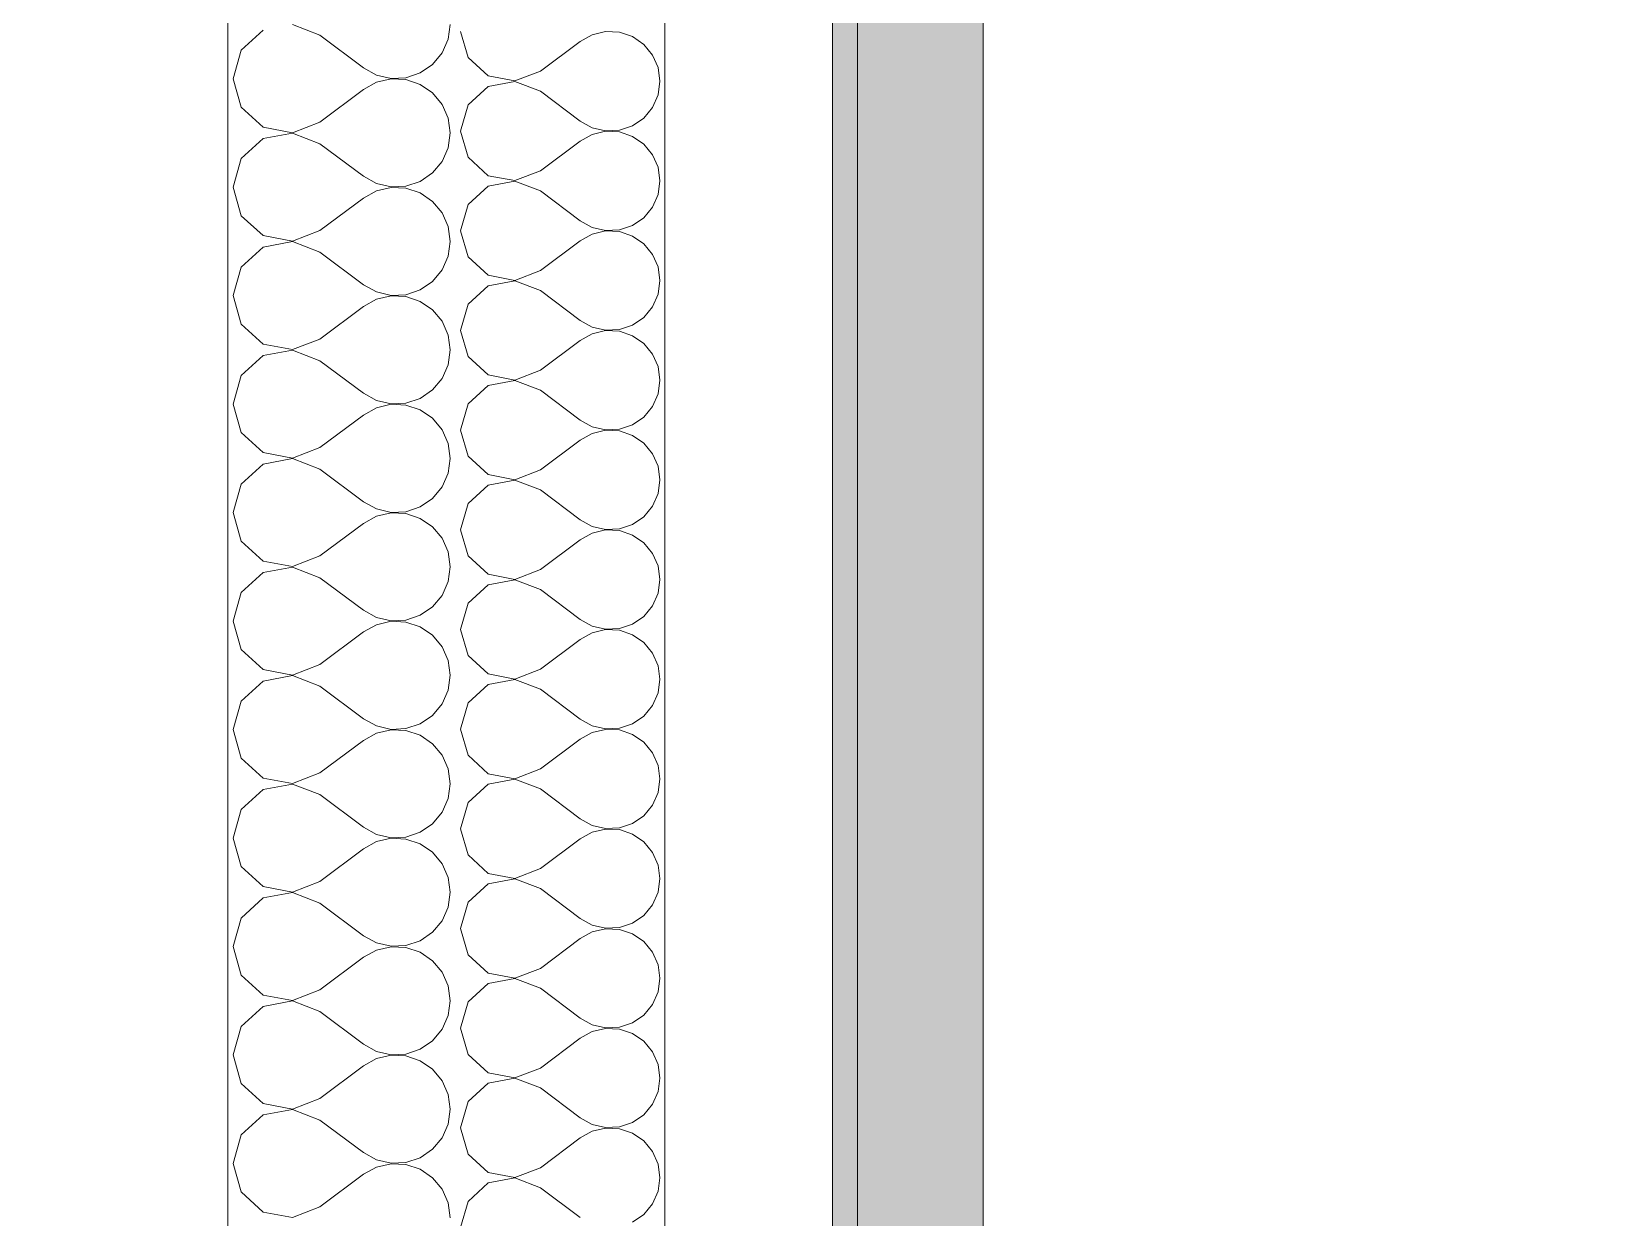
# Model space of a CAD drawing. Header units: millimetres. Extents: x -48147 to 1417267, y -496296 to 18123.
# Drawn here: x 1364998.7 to 1365203.7, y -476947.1 to -476792.6 of the extents above; entities that cross this region are included whole.
import ezdxf

# ---------------------------------------------------------------- set-up
doc = ezdxf.new("R2010")
doc.units = ezdxf.units.MM
doc.header["$MEASUREMENT"] = 0
doc.linetypes.add('Wipeout_Contour', pattern=[1000, 0, -1000])
doc.layers.add('New_A-25-M_Wall_Int', color=7, linetype='Continuous')
doc.layers.add('New_A-25-M_Wall_Int_Pen_No__1', color=7, linetype='Continuous', lineweight=13)
doc.layers.add('New_A-25-M_Wall_Int_Pen_No__107', color=7, linetype='Continuous', lineweight=15, true_color=0xa6a6a6)

# ---------------------------------------------------------------- blocks, each defined once
blk = doc.blocks.new('*X68', base_point=(1376122.47, -491272.82))
at = {"layer": 'New_A-25-M_Wall_Int_Pen_No__107', "linetype": 'Continuous'}
for p, q in [((1365054.57, -476792.62), (1365055.54, -476796.03)), ((1365073.46, -476792.64), (1365071.72, -476793.05)), ((1365075.25, -476792.73), (1365073.46, -476792.64)), ((1365076.95, -476793.3), (1365075.25, -476792.73)), ((1365064.96, -476797.81), (1365070.15, -476793.92)), ((1365071.72, -476793.05), (1365070.15, -476793.92)), ((1365078.42, -476794.32), (1365076.95, -476793.3)), ((1365079.57, -476795.7), (1365078.42, -476794.32)), ((1365055.54, -476796.03), (1365058.16, -476798.42)), ((1365080.29, -476797.34), (1365079.57, -476795.7)), ((1365058.16, -476798.42), (1365061.64, -476799.08)), ((1365061.64, -476799.08), (1365064.96, -476797.81)), ((1365080.53, -476799.11), (1365080.29, -476797.34)), ((1365058.16, -476799.79), (1365055.54, -476802.19)), ((1365061.64, -476799.14), (1365058.16, -476799.79)), ((1365064.96, -476800.41), (1365061.64, -476799.14)), ((1365064.96, -476800.41), (1365070.15, -476804.3)), ((1365079.57, -476802.52), (1365080.29, -476800.88)), ((1365080.29, -476800.88), (1365080.53, -476799.11)), ((1365055.54, -476802.19), (1365054.57, -476805.6)), ((1365078.42, -476803.9), (1365079.57, -476802.52)), ((1365070.15, -476804.3), (1365071.72, -476805.17)), ((1365075.25, -476805.49), (1365076.95, -476804.91)), ((1365076.95, -476804.91), (1365078.42, -476803.9)), ((1365054.57, -476805.6), (1365055.54, -476809.01)), ((1365064.96, -476810.79), (1365070.15, -476806.9)), ((1365071.72, -476806.03), (1365070.15, -476806.9)), ((1365071.72, -476805.17), (1365073.46, -476805.57)), ((1365073.46, -476805.63), (1365071.72, -476806.03)), ((1365073.46, -476805.57), (1365075.25, -476805.49)), ((1365075.25, -476805.71), (1365073.46, -476805.63)), ((1365076.95, -476806.29), (1365075.25, -476805.71)), ((1365078.42, -476807.3), (1365076.95, -476806.29)), ((1365055.54, -476809.01), (1365058.16, -476811.41)), ((1365079.57, -476808.68), (1365078.42, -476807.3)), ((1365080.29, -476810.32), (1365079.57, -476808.68)), ((1365061.64, -476812.06), (1365064.96, -476810.79)), ((1365080.53, -476812.09), (1365080.29, -476810.32)), ((1365058.16, -476812.78), (1365055.54, -476815.17)), ((1365058.16, -476811.41), (1365061.64, -476812.06)), ((1365061.64, -476812.12), (1365058.16, -476812.78)), ((1365064.96, -476813.39), (1365061.64, -476812.12)), ((1365080.29, -476813.86), (1365080.53, -476812.09)), ((1365055.54, -476815.17), (1365054.57, -476818.58)), ((1365064.96, -476813.39), (1365070.15, -476817.28)), ((1365079.57, -476815.5), (1365080.29, -476813.86)), ((1365070.15, -476817.28), (1365071.72, -476818.15)), ((1365076.95, -476817.9), (1365078.42, -476816.88)), ((1365078.42, -476816.88), (1365079.57, -476815.5)), ((1365054.57, -476818.58), (1365055.54, -476821.99)), ((1365071.72, -476819.01), (1365070.15, -476819.88)), ((1365071.72, -476818.15), (1365073.46, -476818.56)), ((1365073.46, -476818.61), (1365071.72, -476819.01)), ((1365073.46, -476818.56), (1365075.25, -476818.47)), ((1365075.25, -476818.69), (1365073.46, -476818.61)), ((1365075.25, -476818.47), (1365076.95, -476817.9)), ((1365076.95, -476819.27), (1365075.25, -476818.69)), ((1365078.42, -476820.28), (1365076.95, -476819.27)), ((1365064.96, -476823.77), (1365070.15, -476819.88)), ((1365079.57, -476821.66), (1365078.42, -476820.28)), ((1365055.54, -476821.99), (1365058.16, -476824.39)), ((1365080.29, -476823.3), (1365079.57, -476821.66)), ((1365080.53, -476825.07), (1365080.29, -476823.3)), ((1365058.16, -476824.39), (1365061.64, -476825.05)), ((1365061.64, -476825.1), (1365058.16, -476825.76)), ((1365061.64, -476825.05), (1365064.96, -476823.77)), ((1365064.96, -476826.37), (1365061.64, -476825.1)), ((1365080.29, -476826.85), (1365080.53, -476825.07)), ((1365058.16, -476825.76), (1365055.54, -476828.15)), ((1365064.96, -476826.37), (1365070.15, -476830.27)), ((1365079.57, -476828.49), (1365080.29, -476826.85)), ((1365055.54, -476828.15), (1365054.57, -476831.56)), ((1365078.42, -476829.86), (1365079.57, -476828.49)), ((1365054.57, -476831.56), (1365055.54, -476834.98)), ((1365070.15, -476830.27), (1365071.72, -476831.13)), ((1365071.72, -476831.13), (1365073.46, -476831.54)), ((1365073.46, -476831.59), (1365071.72, -476832)), ((1365073.46, -476831.54), (1365075.25, -476831.45)), ((1365075.25, -476831.68), (1365073.46, -476831.59)), ((1365075.25, -476831.45), (1365076.95, -476830.88)), ((1365076.95, -476832.25), (1365075.25, -476831.68)), ((1365076.95, -476830.88), (1365078.42, -476829.86)), ((1365064.96, -476836.76), (1365070.15, -476832.86)), ((1365071.72, -476832), (1365070.15, -476832.86)), ((1365078.42, -476833.26), (1365076.95, -476832.25)), ((1365079.57, -476834.64), (1365078.42, -476833.26)), ((1365055.54, -476834.98), (1365058.16, -476837.37)), ((1365080.29, -476836.28), (1365079.57, -476834.64)), ((1365058.16, -476837.37), (1365061.64, -476838.03)), ((1365061.64, -476838.03), (1365064.96, -476836.76)), ((1365080.53, -476838.05), (1365080.29, -476836.28)), ((1365058.16, -476838.74), (1365055.54, -476841.13)), ((1365061.64, -476838.08), (1365058.16, -476838.74)), ((1365064.96, -476839.35), (1365061.64, -476838.08)), ((1365064.96, -476839.35), (1365070.15, -476843.25)), ((1365079.57, -476841.47), (1365080.29, -476839.83)), ((1365080.29, -476839.83), (1365080.53, -476838.05)), ((1365055.54, -476841.13), (1365054.57, -476844.55)), ((1365078.42, -476842.85), (1365079.57, -476841.47)), ((1365070.15, -476843.25), (1365071.72, -476844.11)), ((1365075.25, -476844.43), (1365076.95, -476843.86)), ((1365076.95, -476843.86), (1365078.42, -476842.85)), ((1365054.57, -476844.55), (1365055.54, -476847.96)), ((1365064.96, -476849.74), (1365070.15, -476845.84)), ((1365071.72, -476844.98), (1365070.15, -476845.84)), ((1365071.72, -476844.11), (1365073.46, -476844.52)), ((1365073.46, -476844.57), (1365071.72, -476844.98)), ((1365073.46, -476844.52), (1365075.25, -476844.43)), ((1365075.25, -476844.66), (1365073.46, -476844.57)), ((1365076.95, -476845.23), (1365075.25, -476844.66)), ((1365078.42, -476846.24), (1365076.95, -476845.23)), ((1365055.54, -476847.96), (1365058.16, -476850.35)), ((1365079.57, -476847.62), (1365078.42, -476846.24)), ((1365080.29, -476849.26), (1365079.57, -476847.62)), ((1365061.64, -476851.01), (1365064.96, -476849.74)), ((1365080.53, -476851.04), (1365080.29, -476849.26)), ((1365058.16, -476851.72), (1365055.54, -476854.11)), ((1365058.16, -476850.35), (1365061.64, -476851.01)), ((1365061.64, -476851.06), (1365058.16, -476851.72)), ((1365064.96, -476852.33), (1365061.64, -476851.06)), ((1365080.29, -476852.81), (1365080.53, -476851.04)), ((1365055.54, -476854.11), (1365054.57, -476857.53)), ((1365064.96, -476852.33), (1365070.15, -476856.23)), ((1365079.57, -476854.45), (1365080.29, -476852.81)), ((1365070.15, -476856.23), (1365071.72, -476857.1)), ((1365076.95, -476856.84), (1365078.42, -476855.83)), ((1365078.42, -476855.83), (1365079.57, -476854.45)), ((1365054.57, -476857.53), (1365055.54, -476860.94)), ((1365071.72, -476857.96), (1365070.15, -476858.82)), ((1365071.72, -476857.1), (1365073.46, -476857.5)), ((1365073.46, -476857.55), (1365071.72, -476857.96)), ((1365073.46, -476857.5), (1365075.25, -476857.41)), ((1365075.25, -476857.64), (1365073.46, -476857.55)), ((1365075.25, -476857.41), (1365076.95, -476856.84)), ((1365076.95, -476858.21), (1365075.25, -476857.64)), ((1365078.42, -476859.23), (1365076.95, -476858.21)), ((1365064.96, -476862.72), (1365070.15, -476858.82)), ((1365079.57, -476860.61), (1365078.42, -476859.23)), ((1365055.54, -476860.94), (1365058.16, -476863.33)), ((1365080.29, -476862.24), (1365079.57, -476860.61)), ((1365080.53, -476864.02), (1365080.29, -476862.24)), ((1365058.16, -476863.33), (1365061.64, -476863.99)), ((1365061.64, -476864.04), (1365058.16, -476864.7)), ((1365061.64, -476863.99), (1365064.96, -476862.72)), ((1365064.96, -476865.32), (1365061.64, -476864.04)), ((1365080.29, -476865.79), (1365080.53, -476864.02)), ((1365058.16, -476864.7), (1365055.54, -476867.1)), ((1365064.96, -476865.32), (1365070.15, -476869.21)), ((1365079.57, -476867.43), (1365080.29, -476865.79)), ((1365055.54, -476867.1), (1365054.57, -476870.51)), ((1365078.42, -476868.81), (1365079.57, -476867.43)), ((1365054.57, -476870.51), (1365055.54, -476873.92)), ((1365070.15, -476869.21), (1365071.72, -476870.08)), ((1365071.72, -476870.08), (1365073.46, -476870.48)), ((1365073.46, -476870.53), (1365071.72, -476870.94)), ((1365073.46, -476870.48), (1365075.25, -476870.4)), ((1365075.25, -476870.62), (1365073.46, -476870.53)), ((1365075.25, -476870.4), (1365076.95, -476869.82)), ((1365076.95, -476871.19), (1365075.25, -476870.62)), ((1365076.95, -476869.82), (1365078.42, -476868.81)), ((1365064.96, -476875.7), (1365070.15, -476871.81)), ((1365071.72, -476870.94), (1365070.15, -476871.81)), ((1365078.42, -476872.21), (1365076.95, -476871.19)), ((1365079.57, -476873.59), (1365078.42, -476872.21)), ((1365055.54, -476873.92), (1365058.16, -476876.31)), ((1365080.29, -476875.23), (1365079.57, -476873.59)), ((1365058.16, -476876.31), (1365061.64, -476876.97)), ((1365061.64, -476876.97), (1365064.96, -476875.7)), ((1365080.53, -476877), (1365080.29, -476875.23)), ((1365058.16, -476877.68), (1365055.54, -476880.08)), ((1365061.64, -476877.03), (1365058.16, -476877.68)), ((1365064.96, -476878.3), (1365061.64, -476877.03)), ((1365064.96, -476878.3), (1365070.15, -476882.19)), ((1365079.57, -476880.41), (1365080.29, -476878.77)), ((1365080.29, -476878.77), (1365080.53, -476877)), ((1365055.54, -476880.08), (1365054.57, -476883.49)), ((1365078.42, -476881.79), (1365079.57, -476880.41)), ((1365070.15, -476882.19), (1365071.72, -476883.06)), ((1365075.25, -476883.38), (1365076.95, -476882.8)), ((1365076.95, -476882.8), (1365078.42, -476881.79)), ((1365054.57, -476883.49), (1365055.54, -476886.9)), ((1365064.96, -476888.68), (1365070.15, -476884.79)), ((1365071.72, -476883.92), (1365070.15, -476884.79)), ((1365071.72, -476883.06), (1365073.46, -476883.46)), ((1365073.46, -476883.52), (1365071.72, -476883.92)), ((1365073.46, -476883.46), (1365075.25, -476883.38)), ((1365075.25, -476883.6), (1365073.46, -476883.52)), ((1365076.95, -476884.18), (1365075.25, -476883.6)), ((1365078.42, -476885.19), (1365076.95, -476884.18)), ((1365055.54, -476886.9), (1365058.16, -476889.3)), ((1365079.57, -476886.57), (1365078.42, -476885.19)), ((1365080.29, -476888.21), (1365079.57, -476886.57)), ((1365061.64, -476889.95), (1365064.96, -476888.68)), ((1365080.53, -476889.98), (1365080.29, -476888.21)), ((1365058.16, -476890.67), (1365055.54, -476893.06)), ((1365058.16, -476889.3), (1365061.64, -476889.95)), ((1365061.64, -476890.01), (1365058.16, -476890.67)), ((1365064.96, -476891.28), (1365061.64, -476890.01)), ((1365080.29, -476891.75), (1365080.53, -476889.98)), ((1365055.54, -476893.06), (1365054.57, -476896.47)), ((1365064.96, -476891.28), (1365070.15, -476895.17)), ((1365079.57, -476893.39), (1365080.29, -476891.75)), ((1365070.15, -476895.17), (1365071.72, -476896.04)), ((1365076.95, -476895.79), (1365078.42, -476894.77)), ((1365078.42, -476894.77), (1365079.57, -476893.39)), ((1365054.57, -476896.47), (1365055.54, -476899.88)), ((1365071.72, -476896.9), (1365070.15, -476897.77)), ((1365071.72, -476896.04), (1365073.46, -476896.45)), ((1365073.46, -476896.5), (1365071.72, -476896.9)), ((1365073.46, -476896.45), (1365075.25, -476896.36)), ((1365075.25, -476896.58), (1365073.46, -476896.5)), ((1365075.25, -476896.36), (1365076.95, -476895.79)), ((1365076.95, -476897.16), (1365075.25, -476896.58)), ((1365078.42, -476898.17), (1365076.95, -476897.16)), ((1365064.96, -476901.66), (1365070.15, -476897.77)), ((1365079.57, -476899.55), (1365078.42, -476898.17)), ((1365055.54, -476899.88), (1365058.16, -476902.28)), ((1365080.29, -476901.19), (1365079.57, -476899.55)), ((1365080.53, -476902.96), (1365080.29, -476901.19)), ((1365058.16, -476902.28), (1365061.64, -476902.94)), ((1365061.64, -476902.99), (1365058.16, -476903.65)), ((1365061.64, -476902.94), (1365064.96, -476901.66)), ((1365064.96, -476904.26), (1365061.64, -476902.99)), ((1365080.29, -476904.74), (1365080.53, -476902.96)), ((1365058.16, -476903.65), (1365055.54, -476906.04)), ((1365064.96, -476904.26), (1365070.15, -476908.16)), ((1365079.57, -476906.37), (1365080.29, -476904.74)), ((1365055.54, -476906.04), (1365054.57, -476909.45)), ((1365078.42, -476907.75), (1365079.57, -476906.37)), ((1365054.57, -476909.45), (1365055.54, -476912.87)), ((1365070.15, -476908.16), (1365071.72, -476909.02)), ((1365071.72, -476909.02), (1365073.46, -476909.43)), ((1365073.46, -476909.48), (1365071.72, -476909.88)), ((1365073.46, -476909.43), (1365075.25, -476909.34)), ((1365075.25, -476909.57), (1365073.46, -476909.48)), ((1365075.25, -476909.34), (1365076.95, -476908.77)), ((1365076.95, -476910.14), (1365075.25, -476909.57)), ((1365076.95, -476908.77), (1365078.42, -476907.75)), ((1365064.96, -476914.65), (1365070.15, -476910.75)), ((1365071.72, -476909.88), (1365070.15, -476910.75)), ((1365078.42, -476911.15), (1365076.95, -476910.14)), ((1365079.57, -476912.53), (1365078.42, -476911.15)), ((1365055.54, -476912.87), (1365058.16, -476915.26)), ((1365080.29, -476914.17), (1365079.57, -476912.53)), ((1365058.16, -476915.26), (1365061.64, -476915.92)), ((1365061.64, -476915.92), (1365064.96, -476914.65)), ((1365080.53, -476915.94), (1365080.29, -476914.17)), ((1365058.16, -476916.63), (1365055.54, -476919.02)), ((1365061.64, -476915.97), (1365058.16, -476916.63)), ((1365064.96, -476917.24), (1365061.64, -476915.97)), ((1365064.96, -476917.24), (1365070.15, -476921.14)), ((1365079.57, -476919.36), (1365080.29, -476917.72)), ((1365080.29, -476917.72), (1365080.53, -476915.94)), ((1365055.54, -476919.02), (1365054.57, -476922.43)), ((1365078.42, -476920.74), (1365079.57, -476919.36)), ((1365070.15, -476921.14), (1365071.72, -476922)), ((1365075.25, -476922.32), (1365076.95, -476921.75)), ((1365076.95, -476921.75), (1365078.42, -476920.74)), ((1365054.57, -476922.43), (1365055.54, -476925.85)), ((1365064.96, -476927.63), (1365070.15, -476923.73)), ((1365071.72, -476922.87), (1365070.15, -476923.73)), ((1365071.72, -476922), (1365073.46, -476922.41)), ((1365073.46, -476922.46), (1365071.72, -476922.87)), ((1365073.46, -476922.41), (1365075.25, -476922.32)), ((1365075.25, -476922.55), (1365073.46, -476922.46)), ((1365076.95, -476923.12), (1365075.25, -476922.55)), ((1365078.42, -476924.13), (1365076.95, -476923.12)), ((1365055.54, -476925.85), (1365058.16, -476928.24)), ((1365079.57, -476925.51), (1365078.42, -476924.13)), ((1365080.29, -476927.15), (1365079.57, -476925.51)), ((1365061.64, -476928.9), (1365064.96, -476927.63)), ((1365080.53, -476928.93), (1365080.29, -476927.15)), ((1365058.16, -476929.61), (1365055.54, -476932)), ((1365058.16, -476928.24), (1365061.64, -476928.9)), ((1365061.64, -476928.95), (1365058.16, -476929.61)), ((1365064.96, -476930.22), (1365061.64, -476928.95)), ((1365080.29, -476930.7), (1365080.53, -476928.93)), ((1365055.54, -476932), (1365054.57, -476935.42)), ((1365064.96, -476930.22), (1365070.15, -476934.12)), ((1365079.57, -476932.34), (1365080.29, -476930.7)), ((1365070.15, -476934.12), (1365071.72, -476934.99)), ((1365076.95, -476934.73), (1365078.42, -476933.72)), ((1365078.42, -476933.72), (1365079.57, -476932.34)), ((1365054.57, -476935.42), (1365055.54, -476938.83)), ((1365071.72, -476935.85), (1365070.15, -476936.71)), ((1365071.72, -476934.99), (1365073.46, -476935.39)), ((1365073.46, -476935.44), (1365071.72, -476935.85)), ((1365073.46, -476935.39), (1365075.25, -476935.3)), ((1365075.25, -476935.53), (1365073.46, -476935.44)), ((1365075.25, -476935.3), (1365076.95, -476934.73)), ((1365076.95, -476936.1), (1365075.25, -476935.53)), ((1365078.42, -476937.12), (1365076.95, -476936.1)), ((1365064.96, -476940.61), (1365070.15, -476936.71)), ((1365079.57, -476938.49), (1365078.42, -476937.12)), ((1365055.54, -476938.83), (1365058.16, -476941.22)), ((1365080.29, -476940.13), (1365079.57, -476938.49)), ((1365080.53, -476941.91), (1365080.29, -476940.13)), ((1365058.16, -476941.22), (1365061.64, -476941.88)), ((1365061.64, -476941.93), (1365058.16, -476942.59)), ((1365061.64, -476941.88), (1365064.96, -476940.61)), ((1365064.96, -476943.21), (1365061.64, -476941.93)), ((1365080.29, -476943.68), (1365080.53, -476941.91)), ((1365058.16, -476942.59), (1365055.54, -476944.99)), ((1365064.96, -476943.21), (1365070.15, -476947.1)), ((1365079.57, -476945.32), (1365080.29, -476943.68)), ((1365055.54, -476944.99), (1365054.57, -476948.4)), ((1365078.42, -476946.7), (1365079.57, -476945.32)), ((1365076.95, -476947.71), (1365078.42, -476946.7))]:
    blk.add_line(p, q, dxfattribs=at)
blk = doc.blocks.new('Section Elem_44_2', base_point=(1376122.47, -491272.82))
at = {"layer": 'New_A-25-M_Wall_Int_Pen_No__107', "linetype": 'Continuous', "lineweight": 0, "true_color": 0x535353}
blk.add_hatch(color=251, dxfattribs=at).paths.add_polyline_path([(1365106.26, -475339.25), (1365102.99, -475339.25), (1365102.99, -479122.82), (1365106.26, -479122.82), (1365106.26, -476122.82), (1365106.26, -476097.82)])
at = {"layer": 'New_A-25-M_Wall_Int_Pen_No__1', "linetype": 'Continuous'}
blk.add_line((1365106.26, -476122.82), (1365106.26, -479122.82), dxfattribs=at)
at = {"color": 254, "linetype": 'Wipeout_Contour', "lineweight": 0, "ltscale": 8681565.631465085}
blk.add_wipeout([(1365122.62, -479122.82), (1366009.15, -479122.82), (1366009.15, -477022.82), (1366549.27, -477022.82), (1366549.27, -476122.82), (1365122.62, -476122.82)], dxfattribs=at).dxf.layer = 'New_A-25-M_Wall_Int'
at = {"layer": 'New_A-25-M_Wall_Int_Pen_No__107', "linetype": 'Continuous'}
blk.add_hatch(color=256, dxfattribs=at).paths.add_polyline_path([(1365106.26, -476122.82), (1365106.26, -479122.82), (1365122.62, -479122.82), (1365122.62, -476122.82)])
at = {"layer": 'New_A-25-M_Wall_Int_Pen_No__1', "linetype": 'Continuous'}
blk.add_line((1365122.62, -476122.82), (1365122.62, -479122.82), dxfattribs=at)
at = {"color": 254, "linetype": 'Wipeout_Contour', "lineweight": 0, "ltscale": 5784432.987416171}
blk.add_wipeout([(1365102.99, -475339.25), (1365081.18, -475339.25), (1365081.18, -479122.82), (1365102.99, -479122.82)], dxfattribs=at).dxf.layer = 'New_A-25-M_Wall_Int'
at = {"layer": 'New_A-25-M_Wall_Int_Pen_No__1', "linetype": 'Continuous'}
blk.add_line((1365102.99, -475339.25), (1365102.99, -479122.82), dxfattribs=at)
at = {"color": 254, "linetype": 'Wipeout_Contour', "lineweight": 0, "ltscale": 5784340.344564119}
blk.add_wipeout([(1365081.18, -475339.25), (1365053.92, -475339.25), (1365053.92, -479122.82), (1365081.18, -479122.82)], dxfattribs=at).dxf.layer = 'New_A-25-M_Wall_Int'
at = {"layer": 'New_A-25-M_Wall_Int_Pen_No__1', "linetype": 'Continuous'}
blk.add_line((1365081.18, -475339.25), (1365081.18, -479122.82), dxfattribs=at)
at = {"layer": 'New_A-25-M_Wall_Int'}
blk.add_blockref('*X68', (1376122.47, -491272.82), dxfattribs=at)
blk = doc.blocks.new('*X85', base_point=(1376122.47, -491272.82))
at = {"layer": 'New_A-25-M_Wall_Int_Pen_No__107', "linetype": 'Continuous'}
for p, q in [((1365028.86, -476792.46), (1365026.01, -476795.06)), ((1365036.26, -476793.13), (1365032.66, -476791.74)), ((1365052.95, -476793.64), (1365053.22, -476791.71)), ((1365036.26, -476793.13), (1365041.91, -476797.37)), ((1365052.16, -476795.43), (1365052.95, -476793.64)), ((1365026.01, -476795.06), (1365024.96, -476798.78)), ((1365050.92, -476796.93), (1365052.16, -476795.43)), ((1365024.96, -476798.78), (1365026.01, -476802.49)), ((1365041.91, -476797.37), (1365043.62, -476798.31)), ((1365043.62, -476798.31), (1365045.52, -476798.75)), ((1365045.52, -476798.81), (1365043.62, -476799.25)), ((1365045.52, -476798.75), (1365047.46, -476798.66)), ((1365047.46, -476798.9), (1365045.52, -476798.81)), ((1365047.46, -476798.66), (1365049.31, -476798.03)), ((1365049.31, -476799.52), (1365047.46, -476798.9)), ((1365049.31, -476798.03), (1365050.92, -476796.93)), ((1365036.26, -476804.43), (1365041.91, -476800.19)), ((1365043.62, -476799.25), (1365041.91, -476800.19)), ((1365050.92, -476800.63), (1365049.31, -476799.52)), ((1365052.16, -476802.13), (1365050.92, -476800.63)), ((1365026.01, -476802.49), (1365028.86, -476805.1)), ((1365052.95, -476803.91), (1365052.16, -476802.13)), ((1365028.86, -476805.1), (1365032.66, -476805.81)), ((1365032.66, -476805.81), (1365036.26, -476804.43)), ((1365053.22, -476805.84), (1365052.95, -476803.91)), ((1365028.86, -476806.59), (1365026.01, -476809.19)), ((1365032.66, -476805.87), (1365028.86, -476806.59)), ((1365036.26, -476807.26), (1365032.66, -476805.87)), ((1365052.95, -476807.77), (1365053.22, -476805.84)), ((1365026.01, -476809.19), (1365024.96, -476812.91)), ((1365036.26, -476807.26), (1365041.91, -476811.49)), ((1365052.16, -476809.56), (1365052.95, -476807.77)), ((1365049.31, -476812.16), (1365050.92, -476811.06)), ((1365050.92, -476811.06), (1365052.16, -476809.56)), ((1365024.96, -476812.91), (1365026.01, -476816.62)), ((1365041.91, -476811.49), (1365043.62, -476812.44)), ((1365043.62, -476812.44), (1365045.52, -476812.88)), ((1365045.52, -476812.94), (1365043.62, -476813.38)), ((1365045.52, -476812.88), (1365047.46, -476812.78)), ((1365047.46, -476813.03), (1365045.52, -476812.94)), ((1365047.46, -476812.78), (1365049.31, -476812.16)), ((1365049.31, -476813.65), (1365047.46, -476813.03)), ((1365036.26, -476818.56), (1365041.91, -476814.32)), ((1365043.62, -476813.38), (1365041.91, -476814.32)), ((1365050.92, -476814.76), (1365049.31, -476813.65)), ((1365052.16, -476816.26), (1365050.92, -476814.76)), ((1365026.01, -476816.62), (1365028.86, -476819.22)), ((1365052.95, -476818.04), (1365052.16, -476816.26)), ((1365028.86, -476819.22), (1365032.66, -476819.94)), ((1365032.66, -476819.94), (1365036.26, -476818.56)), ((1365053.22, -476819.97), (1365052.95, -476818.04)), ((1365028.86, -476820.72), (1365026.01, -476823.32)), ((1365032.66, -476820), (1365028.86, -476820.72)), ((1365036.26, -476821.38), (1365032.66, -476820)), ((1365036.26, -476821.38), (1365041.91, -476825.62)), ((1365052.95, -476821.9), (1365053.22, -476819.97)), ((1365026.01, -476823.32), (1365024.96, -476827.03)), ((1365052.16, -476823.68), (1365052.95, -476821.9)), ((1365049.31, -476826.29), (1365050.92, -476825.18)), ((1365050.92, -476825.18), (1365052.16, -476823.68)), ((1365024.96, -476827.03), (1365026.01, -476830.75)), ((1365041.91, -476825.62), (1365043.62, -476826.56)), ((1365043.62, -476827.5), (1365041.91, -476828.45)), ((1365043.62, -476826.56), (1365045.52, -476827.01)), ((1365045.52, -476827.06), (1365043.62, -476827.5)), ((1365045.52, -476827.01), (1365047.46, -476826.91)), ((1365047.46, -476827.16), (1365045.52, -476827.06)), ((1365047.46, -476826.91), (1365049.31, -476826.29)), ((1365049.31, -476827.78), (1365047.46, -476827.16)), ((1365036.26, -476832.69), (1365041.91, -476828.45)), ((1365050.92, -476828.88), (1365049.31, -476827.78)), ((1365052.16, -476830.38), (1365050.92, -476828.88)), ((1365026.01, -476830.75), (1365028.86, -476833.35)), ((1365052.95, -476832.17), (1365052.16, -476830.38)), ((1365028.86, -476833.35), (1365032.66, -476834.07)), ((1365032.66, -476834.07), (1365036.26, -476832.69)), ((1365053.22, -476834.1), (1365052.95, -476832.17)), ((1365028.86, -476834.84), (1365026.01, -476837.45)), ((1365032.66, -476834.13), (1365028.86, -476834.84)), ((1365036.26, -476835.51), (1365032.66, -476834.13)), ((1365036.26, -476835.51), (1365041.91, -476839.75)), ((1365052.95, -476836.03), (1365053.22, -476834.1)), ((1365026.01, -476837.45), (1365024.96, -476841.16)), ((1365050.92, -476839.31), (1365052.16, -476837.81)), ((1365052.16, -476837.81), (1365052.95, -476836.03)), ((1365041.91, -476839.75), (1365043.62, -476840.69)), ((1365049.31, -476840.42), (1365050.92, -476839.31)), ((1365024.96, -476841.16), (1365026.01, -476844.88)), ((1365043.62, -476841.63), (1365041.91, -476842.58)), ((1365043.62, -476840.69), (1365045.52, -476841.13)), ((1365045.52, -476841.19), (1365043.62, -476841.63)), ((1365045.52, -476841.13), (1365047.46, -476841.04)), ((1365047.46, -476841.29), (1365045.52, -476841.19)), ((1365047.46, -476841.04), (1365049.31, -476840.42)), ((1365049.31, -476841.91), (1365047.46, -476841.29)), ((1365050.92, -476843.01), (1365049.31, -476841.91)), ((1365036.26, -476846.81), (1365041.91, -476842.58)), ((1365052.16, -476844.51), (1365050.92, -476843.01)), ((1365026.01, -476844.88), (1365028.86, -476847.48)), ((1365052.95, -476846.3), (1365052.16, -476844.51)), ((1365028.86, -476847.48), (1365032.66, -476848.2)), ((1365032.66, -476848.2), (1365036.26, -476846.81)), ((1365053.22, -476848.23), (1365052.95, -476846.3)), ((1365028.86, -476848.97), (1365026.01, -476851.58)), ((1365032.66, -476848.25), (1365028.86, -476848.97)), ((1365036.26, -476849.64), (1365032.66, -476848.25)), ((1365036.26, -476849.64), (1365041.91, -476853.88)), ((1365052.16, -476851.94), (1365052.95, -476850.16)), ((1365052.95, -476850.16), (1365053.22, -476848.23)), ((1365026.01, -476851.58), (1365024.96, -476855.29)), ((1365050.92, -476853.44), (1365052.16, -476851.94)), ((1365041.91, -476853.88), (1365043.62, -476854.82)), ((1365049.31, -476854.54), (1365050.92, -476853.44)), ((1365024.96, -476855.29), (1365026.01, -476859)), ((1365043.62, -476855.76), (1365041.91, -476856.7)), ((1365043.62, -476854.82), (1365045.52, -476855.26)), ((1365045.52, -476855.32), (1365043.62, -476855.76)), ((1365045.52, -476855.26), (1365047.46, -476855.17)), ((1365047.46, -476855.41), (1365045.52, -476855.32)), ((1365047.46, -476855.17), (1365049.31, -476854.54)), ((1365049.31, -476856.04), (1365047.46, -476855.41)), ((1365050.92, -476857.14), (1365049.31, -476856.04)), ((1365036.26, -476860.94), (1365041.91, -476856.7)), ((1365052.16, -476858.64), (1365050.92, -476857.14)), ((1365026.01, -476859), (1365028.86, -476861.61)), ((1365052.95, -476860.42), (1365052.16, -476858.64)), ((1365053.22, -476862.35), (1365052.95, -476860.42)), ((1365028.86, -476861.61), (1365032.66, -476862.33)), ((1365032.66, -476862.38), (1365028.86, -476863.1)), ((1365032.66, -476862.33), (1365036.26, -476860.94)), ((1365036.26, -476863.77), (1365032.66, -476862.38)), ((1365052.95, -476864.28), (1365053.22, -476862.35)), ((1365028.86, -476863.1), (1365026.01, -476865.7)), ((1365036.26, -476863.77), (1365041.91, -476868.01)), ((1365052.16, -476866.07), (1365052.95, -476864.28)), ((1365026.01, -476865.7), (1365024.96, -476869.42)), ((1365050.92, -476867.57), (1365052.16, -476866.07)), ((1365041.91, -476868.01), (1365043.62, -476868.95)), ((1365049.31, -476868.67), (1365050.92, -476867.57)), ((1365024.96, -476869.42), (1365026.01, -476873.13)), ((1365043.62, -476869.89), (1365041.91, -476870.83)), ((1365043.62, -476868.95), (1365045.52, -476869.39)), ((1365045.52, -476869.45), (1365043.62, -476869.89)), ((1365045.52, -476869.39), (1365047.46, -476869.3)), ((1365047.46, -476869.54), (1365045.52, -476869.45)), ((1365047.46, -476869.3), (1365049.31, -476868.67)), ((1365049.31, -476870.16), (1365047.46, -476869.54)), ((1365050.92, -476871.27), (1365049.31, -476870.16)), ((1365036.26, -476875.07), (1365041.91, -476870.83)), ((1365052.16, -476872.77), (1365050.92, -476871.27)), ((1365026.01, -476873.13), (1365028.86, -476875.74)), ((1365052.95, -476874.55), (1365052.16, -476872.77)), ((1365053.22, -476876.48), (1365052.95, -476874.55)), ((1365028.86, -476875.74), (1365032.66, -476876.45)), ((1365032.66, -476876.51), (1365028.86, -476877.23)), ((1365032.66, -476876.45), (1365036.26, -476875.07)), ((1365036.26, -476877.89), (1365032.66, -476876.51)), ((1365052.95, -476878.41), (1365053.22, -476876.48)), ((1365028.86, -476877.23), (1365026.01, -476879.83)), ((1365036.26, -476877.89), (1365041.91, -476882.13)), ((1365052.16, -476880.2), (1365052.95, -476878.41)), ((1365026.01, -476879.83), (1365024.96, -476883.55)), ((1365050.92, -476881.7), (1365052.16, -476880.2)), ((1365041.91, -476882.13), (1365043.62, -476883.08)), ((1365047.46, -476883.42), (1365049.31, -476882.8)), ((1365049.31, -476882.8), (1365050.92, -476881.7)), ((1365024.96, -476883.55), (1365026.01, -476887.26)), ((1365036.26, -476889.2), (1365041.91, -476884.96)), ((1365043.62, -476884.02), (1365041.91, -476884.96)), ((1365043.62, -476883.08), (1365045.52, -476883.52)), ((1365045.52, -476883.57), (1365043.62, -476884.02)), ((1365045.52, -476883.52), (1365047.46, -476883.42)), ((1365047.46, -476883.67), (1365045.52, -476883.57)), ((1365049.31, -476884.29), (1365047.46, -476883.67)), ((1365050.92, -476885.4), (1365049.31, -476884.29)), ((1365052.16, -476886.9), (1365050.92, -476885.4)), ((1365052.95, -476888.68), (1365052.16, -476886.9)), ((1365026.01, -476887.26), (1365028.86, -476889.86)), ((1365053.22, -476890.61), (1365052.95, -476888.68)), ((1365028.86, -476889.86), (1365032.66, -476890.58)), ((1365032.66, -476890.64), (1365028.86, -476891.36)), ((1365032.66, -476890.58), (1365036.26, -476889.2)), ((1365036.26, -476892.02), (1365032.66, -476890.64)), ((1365052.95, -476892.54), (1365053.22, -476890.61)), ((1365028.86, -476891.36), (1365026.01, -476893.96)), ((1365036.26, -476892.02), (1365041.91, -476896.26)), ((1365052.16, -476894.32), (1365052.95, -476892.54)), ((1365026.01, -476893.96), (1365024.96, -476897.67)), ((1365050.92, -476895.82), (1365052.16, -476894.32)), ((1365041.91, -476896.26), (1365043.62, -476897.2)), ((1365043.62, -476897.2), (1365045.52, -476897.65)), ((1365047.46, -476897.55), (1365049.31, -476896.93)), ((1365049.31, -476896.93), (1365050.92, -476895.82)), ((1365024.96, -476897.67), (1365026.01, -476901.39)), ((1365036.26, -476903.33), (1365041.91, -476899.09)), ((1365043.62, -476898.14), (1365041.91, -476899.09)), ((1365045.52, -476897.7), (1365043.62, -476898.14)), ((1365045.52, -476897.65), (1365047.46, -476897.55)), ((1365047.46, -476897.8), (1365045.52, -476897.7)), ((1365049.31, -476898.42), (1365047.46, -476897.8)), ((1365050.92, -476899.52), (1365049.31, -476898.42)), ((1365026.01, -476901.39), (1365028.86, -476903.99)), ((1365052.16, -476901.02), (1365050.92, -476899.52)), ((1365052.95, -476902.81), (1365052.16, -476901.02)), ((1365032.66, -476904.71), (1365036.26, -476903.33)), ((1365053.22, -476904.74), (1365052.95, -476902.81)), ((1365028.86, -476905.48), (1365026.01, -476908.09)), ((1365028.86, -476903.99), (1365032.66, -476904.71)), ((1365032.66, -476904.77), (1365028.86, -476905.48)), ((1365036.26, -476906.15), (1365032.66, -476904.77)), ((1365052.95, -476906.67), (1365053.22, -476904.74)), ((1365036.26, -476906.15), (1365041.91, -476910.39)), ((1365052.16, -476908.45), (1365052.95, -476906.67)), ((1365026.01, -476908.09), (1365024.96, -476911.8)), ((1365050.92, -476909.95), (1365052.16, -476908.45)), ((1365041.91, -476910.39), (1365043.62, -476911.33)), ((1365043.62, -476911.33), (1365045.52, -476911.77)), ((1365045.52, -476911.77), (1365047.46, -476911.68)), ((1365047.46, -476911.68), (1365049.31, -476911.06)), ((1365049.31, -476911.06), (1365050.92, -476909.95)), ((1365024.96, -476911.8), (1365026.01, -476915.52)), ((1365036.26, -476917.45), (1365041.91, -476913.21)), ((1365043.62, -476912.27), (1365041.91, -476913.21)), ((1365045.52, -476911.83), (1365043.62, -476912.27)), ((1365047.46, -476911.92), (1365045.52, -476911.83)), ((1365049.31, -476912.55), (1365047.46, -476911.92)), ((1365050.92, -476913.65), (1365049.31, -476912.55)), ((1365052.16, -476915.15), (1365050.92, -476913.65)), ((1365026.01, -476915.52), (1365028.86, -476918.12)), ((1365052.95, -476916.94), (1365052.16, -476915.15)), ((1365032.66, -476918.84), (1365036.26, -476917.45)), ((1365053.22, -476918.87), (1365052.95, -476916.94)), ((1365028.86, -476919.61), (1365026.01, -476922.22)), ((1365028.86, -476918.12), (1365032.66, -476918.84)), ((1365032.66, -476918.89), (1365028.86, -476919.61)), ((1365036.26, -476920.28), (1365032.66, -476918.89)), ((1365052.95, -476920.8), (1365053.22, -476918.87)), ((1365036.26, -476920.28), (1365041.91, -476924.52)), ((1365052.16, -476922.58), (1365052.95, -476920.8)), ((1365026.01, -476922.22), (1365024.96, -476925.93)), ((1365050.92, -476924.08), (1365052.16, -476922.58)), ((1365024.96, -476925.93), (1365026.01, -476929.64)), ((1365041.91, -476924.52), (1365043.62, -476925.46)), ((1365043.62, -476925.46), (1365045.52, -476925.9)), ((1365045.52, -476925.96), (1365043.62, -476926.4)), ((1365045.52, -476925.9), (1365047.46, -476925.81)), ((1365047.46, -476926.05), (1365045.52, -476925.96)), ((1365047.46, -476925.81), (1365049.31, -476925.18)), ((1365049.31, -476925.18), (1365050.92, -476924.08)), ((1365036.26, -476931.58), (1365041.91, -476927.34)), ((1365043.62, -476926.4), (1365041.91, -476927.34)), ((1365049.31, -476926.68), (1365047.46, -476926.05)), ((1365050.92, -476927.78), (1365049.31, -476926.68)), ((1365052.16, -476929.28), (1365050.92, -476927.78)), ((1365026.01, -476929.64), (1365028.86, -476932.25)), ((1365052.95, -476931.06), (1365052.16, -476929.28)), ((1365032.66, -476932.97), (1365036.26, -476931.58)), ((1365053.22, -476932.99), (1365052.95, -476931.06)), ((1365028.86, -476933.74), (1365026.01, -476936.34)), ((1365028.86, -476932.25), (1365032.66, -476932.97)), ((1365032.66, -476933.02), (1365028.86, -476933.74)), ((1365036.26, -476934.41), (1365032.66, -476933.02)), ((1365052.95, -476934.92), (1365053.22, -476932.99)), ((1365036.26, -476934.41), (1365041.91, -476938.65)), ((1365052.16, -476936.71), (1365052.95, -476934.92)), ((1365026.01, -476936.34), (1365024.96, -476940.06)), ((1365049.31, -476939.31), (1365050.92, -476938.21)), ((1365050.92, -476938.21), (1365052.16, -476936.71)), ((1365024.96, -476940.06), (1365026.01, -476943.77)), ((1365041.91, -476938.65), (1365043.62, -476939.59)), ((1365043.62, -476939.59), (1365045.52, -476940.03)), ((1365045.52, -476940.09), (1365043.62, -476940.53)), ((1365045.52, -476940.03), (1365047.46, -476939.93)), ((1365047.46, -476940.18), (1365045.52, -476940.09)), ((1365047.46, -476939.93), (1365049.31, -476939.31)), ((1365049.31, -476940.8), (1365047.46, -476940.18)), ((1365036.26, -476945.71), (1365041.91, -476941.47)), ((1365043.62, -476940.53), (1365041.91, -476941.47)), ((1365050.92, -476941.91), (1365049.31, -476940.8)), ((1365052.16, -476943.41), (1365050.92, -476941.91)), ((1365026.01, -476943.77), (1365028.86, -476946.38)), ((1365052.95, -476945.19), (1365052.16, -476943.41)), ((1365028.86, -476946.38), (1365032.66, -476947.09)), ((1365032.66, -476947.09), (1365036.26, -476945.71)), ((1365053.22, -476947.12), (1365052.95, -476945.19))]:
    blk.add_line(p, q, dxfattribs=at)
blk = doc.blocks.new('Section Elem_60_2', base_point=(1376122.47, -491272.82))
at = {"color": 254, "linetype": 'Wipeout_Contour', "lineweight": 0, "ltscale": 5784082.158192487}
blk.add_wipeout([(1364974.1, -479122.82), (1365024.25, -479122.82), (1365024.25, -475339.25), (1364974.1, -475339.25)], dxfattribs=at).dxf.layer = 'New_A-25-M_Wall_Int'
at = {"color": 254, "linetype": 'Wipeout_Contour', "lineweight": 0, "ltscale": 5784232.863592307}
blk.add_wipeout([(1365024.25, -479122.82), (1365053.92, -479122.82), (1365053.92, -475339.25), (1365024.25, -475339.25)], dxfattribs=at).dxf.layer = 'New_A-25-M_Wall_Int'
at = {"layer": 'New_A-25-M_Wall_Int_Pen_No__1', "linetype": 'Continuous'}
blk.add_line((1365024.25, -475339.25), (1365024.25, -479122.82), dxfattribs=at)
at = {"layer": 'New_A-25-M_Wall_Int'}
blk.add_blockref('*X85', (1376122.47, -491272.82), dxfattribs=at)

msp = doc.modelspace()

# ---------------------------------------------------------------- block references
at = {"layer": 'New_A-25-M_Wall_Int'}
msp.add_blockref('Section Elem_44_2', (1376122.47, -491272.82), dxfattribs=at)

# ---------------------------------------------------------------- next in the draw order: block references
msp.add_blockref('Section Elem_60_2', (1376122.47, -491272.82), dxfattribs=at)

doc.saveas('drawing.dxf')
